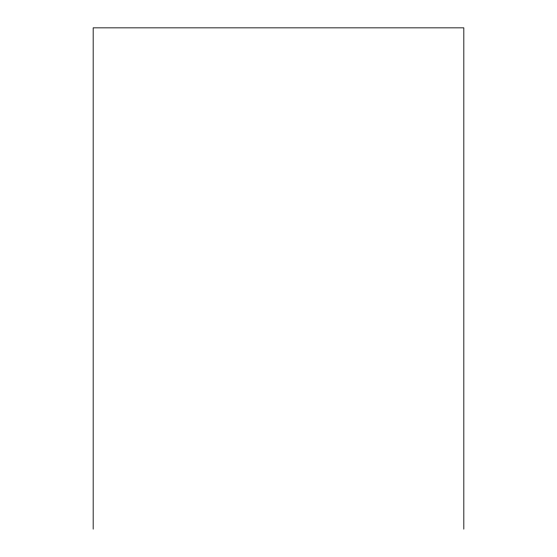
<?xml version="1.0" encoding="UTF-8"?>
<svg xmlns="http://www.w3.org/2000/svg" width="557" height="557" viewBox="0 0 557 557"><rect width="100%" height="100%" fill="white"/><g stroke="black" fill="none" stroke-linecap="round" stroke-linejoin="round"><path stroke-width="0.84" d="M463.828 529.15L463.828 27.85L93.172 27.85L93.172 529.15"/></g></svg>
